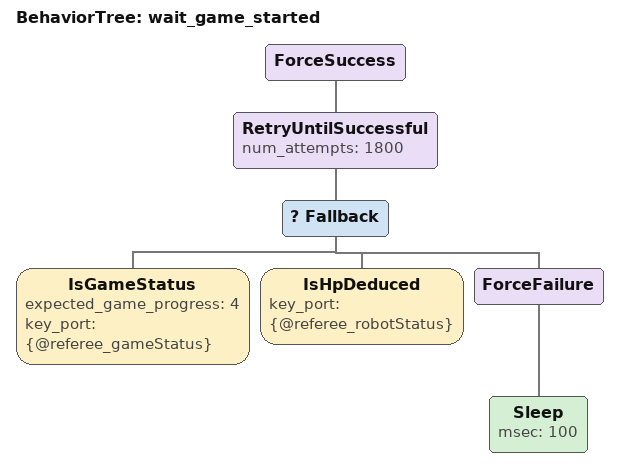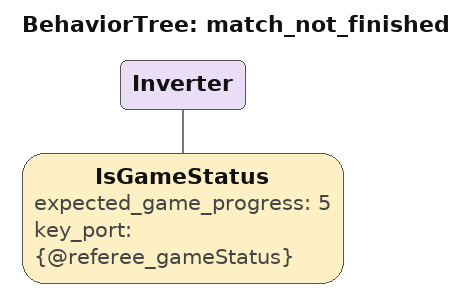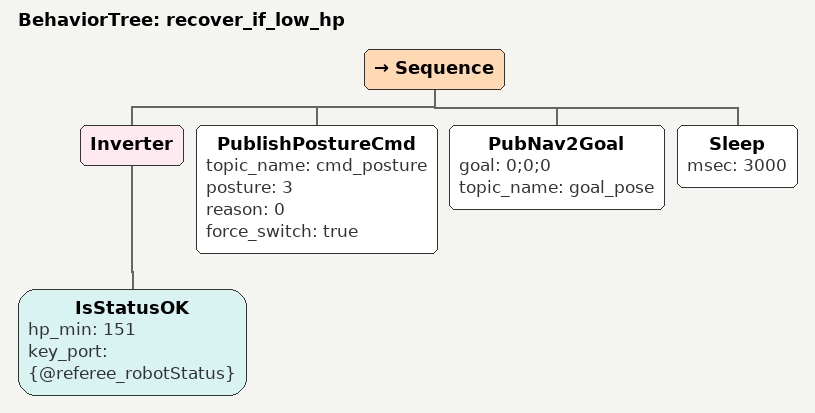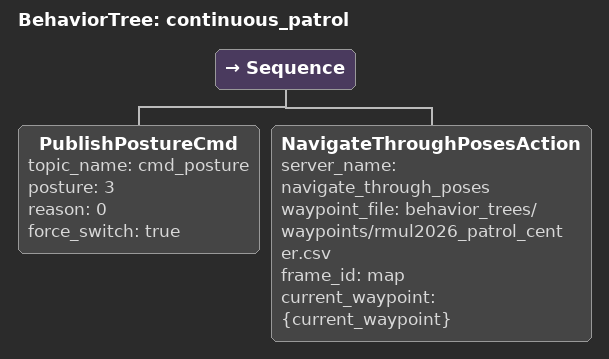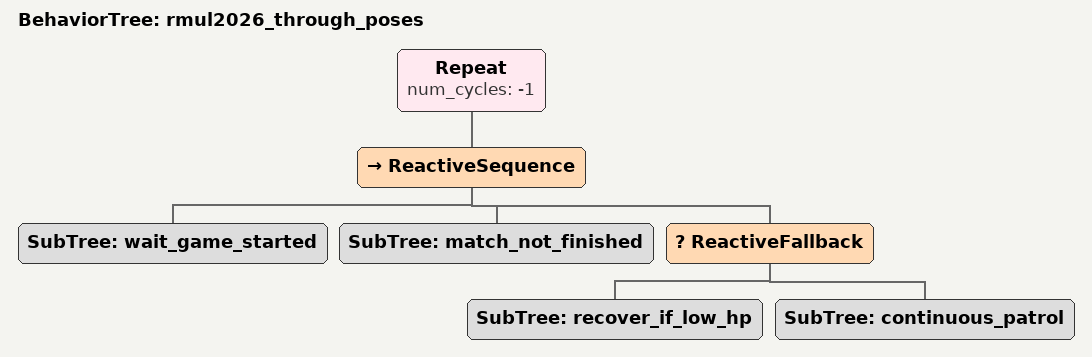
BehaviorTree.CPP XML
<?xml version="1.0" encoding="UTF-8"?>
<root BTCPP_format="4">
  <BehaviorTree ID="wait_game_started">
    <ForceSuccess>
      <RetryUntilSuccessful num_attempts="1800">
        <Fallback>
          <IsGameStatus expected_game_progress="4" key_port="{@referee_gameStatus}"/>
          <IsHpDeduced key_port="{@referee_robotStatus}"/>
          <ForceFailure>
            <Sleep msec="100"/>
          </ForceFailure>
        </Fallback>
      </RetryUntilSuccessful>
    </ForceSuccess>
  </BehaviorTree>

  <BehaviorTree ID="match_not_finished">
    <Inverter>
      <IsGameStatus expected_game_progress="5" key_port="{@referee_gameStatus}"/>
    </Inverter>
  </BehaviorTree>

  <BehaviorTree ID="recover_if_low_hp">
    <Sequence>
      <Inverter>
        <IsStatusOK hp_min="151" key_port="{@referee_robotStatus}"/>
      </Inverter>
      <PublishPostureCmd topic_name="cmd_posture" posture="3" reason="0" force_switch="true"/>
      <PubNav2Goal goal="0;0;0" topic_name="goal_pose"/>
      <Sleep msec="3000"/>
    </Sequence>
  </BehaviorTree>

  <BehaviorTree ID="continuous_patrol">
    <Sequence>
      <PublishPostureCmd topic_name="cmd_posture" posture="3" reason="0" force_switch="true"/>
      <NavigateThroughPosesAction
        server_name="navigate_through_poses"
        waypoint_file="behavior_trees/waypoints/rmul2026_patrol_center.csv"
        frame_id="map"
        current_waypoint="{current_waypoint}"/>
    </Sequence>
  </BehaviorTree>

  <BehaviorTree ID="rmul2026_through_poses">
    <Repeat num_cycles="-1">
      <ReactiveSequence>
        <SubTree ID="wait_game_started"/>
        <SubTree ID="match_not_finished"/>
        <ReactiveFallback>
          <SubTree ID="recover_if_low_hp"/>
          <SubTree ID="continuous_patrol"/>
        </ReactiveFallback>
      </ReactiveSequence>
    </Repeat>
  </BehaviorTree>
</root>
